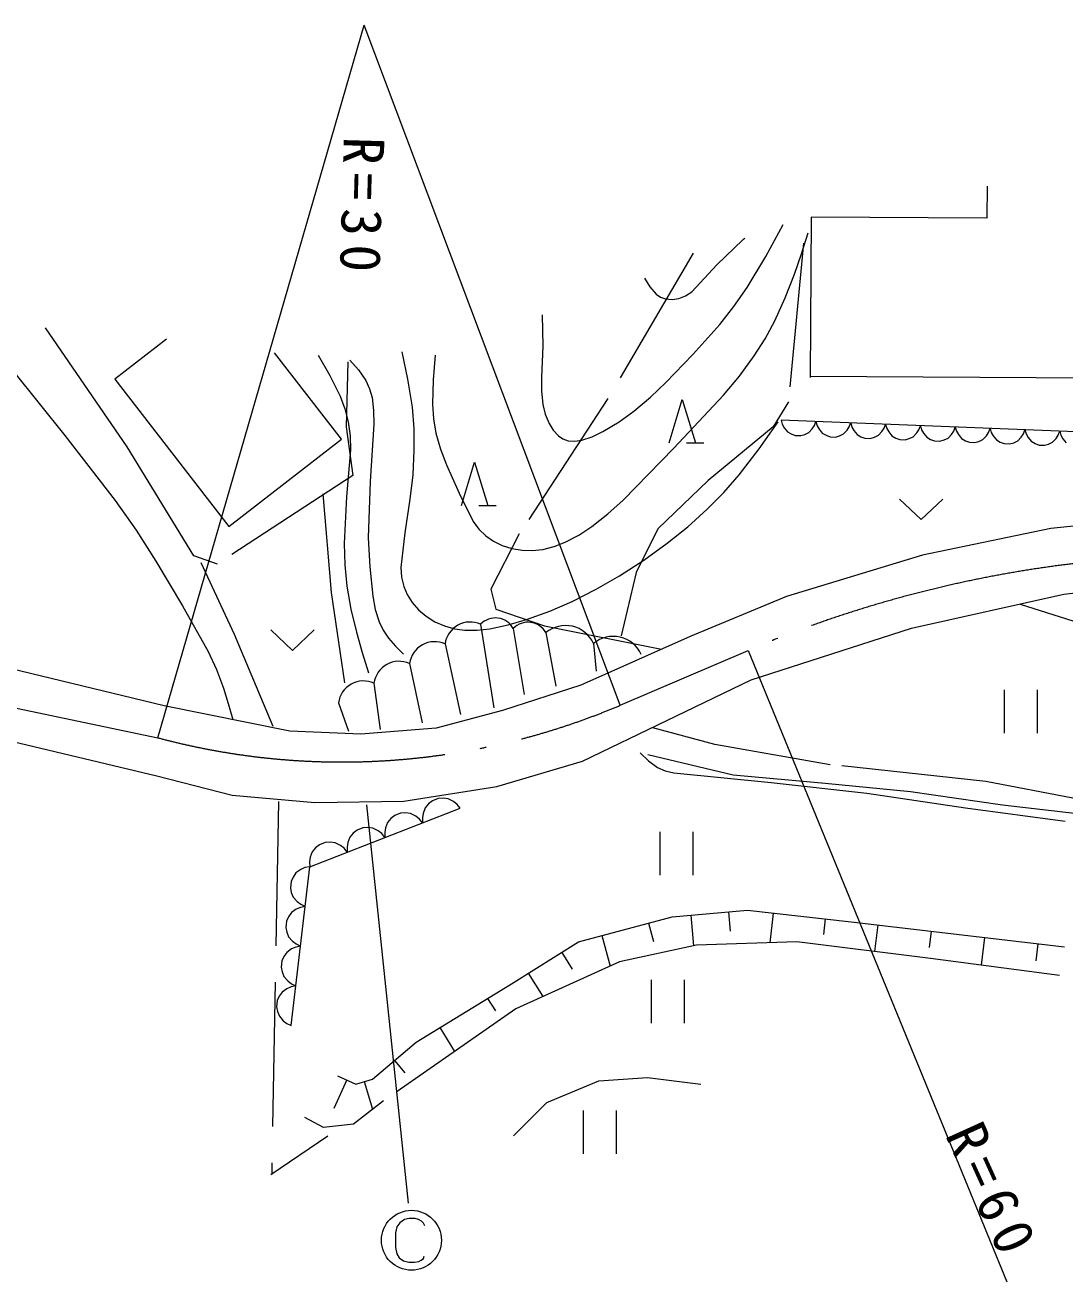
# Model space of a CAD drawing. Units: millimetres, scale not verified. Extents: x -625 to 685582, y -625 to 364232.
# Drawn here: x 130250 to 173395, y 254891 to 307063 of the extents above; entities that cross this region are included whole.
import ezdxf

# ---------------------------------------------------------------- set-up
doc = ezdxf.new("R2010")
doc.units = ezdxf.units.MM
doc.header["$LTSCALE"] = 1000
for name, pattern in [('DASHED', [7.5, 6, -1.5]), ('DASHED_SPACED', [12, 6, -6]), ('LONG_DASHED_DOTTED', [15.25, 12, -1.5, 0.25, -1.5])]:
    doc.linetypes.add(name, pattern=pattern)
doc.layers.add('S-SUV', color=7, linetype='Continuous', lineweight=13)
doc.styles.add('ＭＳ ゴシック', font='')
doc.styles.get('ＭＳ ゴシック').set_extended_font_data('MS Gothic')

msp = doc.modelspace()

# ---------------------------------------------------------------- linework, layer by layer
at = {"layer": 'S-SUV'}
for p, q in [((135763, 277476), (144316, 307063)), ((154947, 278828), (144316, 307063)), ((170166, 300378), (170158, 299052)), ((162864, 299092), (162827, 292429)), ((170158, 299052), (162864, 299092)), ((160980, 297460), (161706, 298782)), ((162465, 297574), (162747, 298435)), ((158960, 297107), (160031, 298153)), ((160031, 298153), (160067, 298186)), ((160067, 298186), (160110, 298226)), ((160208, 296177), (160980, 297460)), ((162173, 296730), (162465, 297574)), ((157909, 295995), (158960, 297107)), ((155945, 296560), (156169, 296203)), ((161793, 295740), (162173, 296730)), ((156169, 296203), (156432, 295896)), ((156432, 295896), (156612, 295770)), ((157373, 295719), (157652, 295829)), ((157652, 295829), (157909, 295995)), ((159662, 295387), (160208, 296177)), ((156612, 295770), (156830, 295694)), ((156830, 295694), (157101, 295675)), ((157101, 295675), (157373, 295719)), ((159072, 294635), (159662, 295387)), ((161363, 294788), (161793, 295740)), ((151711, 295033), (151727, 293737)), ((160962, 294045), (161363, 294788)), ((157958, 293396), (159072, 294635)), ((136122, 294031), (133968, 292364)), ((151727, 293737), (151683, 292433)), ((160508, 293331), (160962, 294045)), ((143380, 289872), (140601, 293463)), ((142410, 293367), (142895, 292522)), ((145880, 293506), (146123, 292361)), ((147268, 293367), (147181, 292341)), ((156834, 292233), (157958, 293396)), ((159892, 292493), (160508, 293331)), ((143728, 293159), (144084, 292755)), ((144084, 292755), (144390, 292317)), ((129770, 292679), (131904, 290023)), ((133968, 292364), (138699, 286250)), ((142895, 292522), (143319, 291664)), ((144390, 292317), (144546, 291971)), ((146123, 292361), (146306, 291206)), ((147181, 292341), (147155, 291328)), ((151683, 292433), (151678, 291876)), ((156201, 291620), (156834, 292233)), ((159234, 291699), (159892, 292493)), ((162827, 292484), (183272, 292373)), ((143319, 291664), (143517, 291138)), ((144546, 291971), (144646, 291601)), ((151678, 291876), (151734, 291318)), ((157167, 289495), (159234, 291699)), ((143517, 291138), (143659, 290591)), ((144646, 291601), (144712, 291061)), ((146306, 291206), (146376, 290317)), ((147155, 291328), (147195, 290717)), ((151734, 291318), (151833, 290919)), ((155507, 291032), (156201, 291620)), ((156969, 289720), (157518, 291516)), ((157518, 291516), (158067, 289720)), ((144712, 291061), (144719, 290492)), ((147195, 290717), (147295, 290120)), ((151833, 290919), (151995, 290525)), ((154898, 290597), (155507, 291032)), ((177518, 290036), (161622, 290660)), ((161622, 290660), (161670, 290492)), ((163003, 290440), (163067, 290604)), ((163067, 290604), (163115, 290435)), ((143659, 290591), (143732, 290020)), ((144719, 290492), (144568, 288114)), ((146376, 290317), (146386, 289415)), ((147295, 290120), (147485, 289460)), ((151995, 290525), (152165, 290248)), ((152165, 290248), (152377, 290014)), ((153781, 289976), (154220, 290189)), ((154220, 290189), (154898, 290597)), ((160711, 289469), (161498, 290591)), ((161670, 290492), (161751, 290348)), ((161751, 290348), (161886, 290183)), ((161886, 290183), (162041, 290090)), ((162041, 290090), (162209, 290029)), ((162605, 290068), (162767, 290149)), ((162767, 290149), (162914, 290302)), ((162914, 290302), (163003, 290440)), ((163115, 290435), (163196, 290291)), ((163196, 290291), (163331, 290126)), ((163331, 290126), (163486, 290034)), ((164050, 290011), (164212, 290092)), ((164212, 290092), (164360, 290245)), ((164360, 290245), (164448, 290383)), ((164448, 290383), (164512, 290547)), ((164512, 290547), (164560, 290378)), ((164560, 290378), (164641, 290234)), ((164641, 290234), (164776, 290070)), ((165657, 290035), (165805, 290188)), ((165805, 290188), (165893, 290326)), ((165893, 290326), (165958, 290490)), ((165958, 290490), (166005, 290322)), ((166005, 290322), (166086, 290177)), ((166086, 290177), (166221, 290013)), ((167102, 289978), (167250, 290132)), ((167250, 290132), (167338, 290269)), ((167338, 290269), (167403, 290433)), ((167403, 290433), (167450, 290265)), ((167450, 290265), (167531, 290121)), ((167531, 290121), (167666, 289956)), ((168695, 290075), (168783, 290213)), ((168783, 290213), (168848, 290376)), ((168848, 290376), (168895, 290208)), ((168895, 290208), (168976, 290064)), ((170140, 290018), (170228, 290156)), ((170228, 290156), (170293, 290320)), ((170293, 290320), (170340, 290151)), ((170340, 290151), (170421, 290007)), ((171585, 289961), (171673, 290099)), ((171673, 290099), (171738, 290263)), ((171738, 290263), (171785, 290095)), ((171785, 290095), (171867, 289950)), ((173118, 290042), (173183, 290206)), ((173183, 290206), (173230, 290038)), ((131904, 290023), (133991, 287328)), ((138699, 286250), (143380, 289872)), ((143732, 290020), (143746, 289436)), ((152377, 290014), (152568, 289884)), ((152568, 289884), (152787, 289809)), ((152787, 289809), (153062, 289791)), ((153062, 289791), (153355, 289834)), ((153355, 289834), (153781, 289976)), ((157693, 289720), (158413, 289720)), ((162209, 290029), (162433, 290021)), ((162433, 290021), (162605, 290068)), ((163486, 290034), (163654, 289973)), ((163654, 289973), (163878, 289964)), ((163878, 289964), (164050, 290011)), ((164776, 290070), (164932, 289977)), ((164932, 289977), (165099, 289916)), ((165099, 289916), (165323, 289907)), ((165323, 289907), (165495, 289955)), ((165495, 289955), (165657, 290035)), ((166221, 290013), (166377, 289920)), ((166377, 289920), (166544, 289859)), ((166544, 289859), (166768, 289850)), ((166768, 289850), (166940, 289898)), ((166940, 289898), (167102, 289978)), ((167666, 289956), (167822, 289863)), ((167822, 289863), (167989, 289802)), ((167989, 289802), (168213, 289793)), ((168213, 289793), (168385, 289841)), ((168385, 289841), (168548, 289921)), ((168548, 289921), (168695, 290075)), ((168976, 290064), (169111, 289899)), ((169111, 289899), (169267, 289806)), ((169267, 289806), (169434, 289745)), ((169434, 289745), (169658, 289737)), ((169658, 289737), (169830, 289784)), ((169830, 289784), (169993, 289865)), ((169993, 289865), (170140, 290018)), ((170421, 290007), (170556, 289843)), ((170556, 289843), (170712, 289750)), ((170712, 289750), (170879, 289689)), ((170879, 289689), (171103, 289680)), ((171103, 289680), (171275, 289727)), ((171275, 289727), (171438, 289808)), ((171438, 289808), (171585, 289961)), ((171867, 289950), (172001, 289786)), ((172001, 289786), (172157, 289693)), ((172157, 289693), (172324, 289632)), ((172324, 289632), (172548, 289623)), ((172548, 289623), (172720, 289671)), ((172720, 289671), (172883, 289751)), ((172883, 289751), (173030, 289904)), ((173030, 289904), (173118, 290042)), ((173230, 290038), (173312, 289893)), ((173312, 289893), (173446, 289729)), ((143746, 289436), (143585, 287486)), ((146386, 289415), (146332, 288398)), ((147485, 289460), (147736, 288810)), ((155063, 287340), (157167, 289495)), ((159886, 288391), (160711, 289469)), ((147736, 288810), (148261, 287629)), ((148351, 287123), (148900, 288919)), ((148900, 288919), (149449, 287123)), ((144568, 288114), (144479, 285782)), ((146332, 288398), (146219, 287387)), ((159240, 287655), (159886, 288391)), ((143585, 287486), (143485, 285543)), ((148261, 287629), (148846, 286462)), ((158557, 286967), (159240, 287655)), ((133991, 287328), (134857, 286092)), ((146219, 287387), (146002, 285987)), ((149076, 287123), (149796, 287123)), ((154433, 286773), (155063, 287340)), ((157743, 286238), (158557, 286967)), ((166534, 287384), (167434, 286533)), ((166534, 287384), (167434, 286533)), ((167434, 286533), (168334, 287384)), ((167434, 286533), (168334, 287384)), ((148846, 286462), (149081, 286144)), ((153762, 286249), (154433, 286773)), ((178646, 286774), (172819, 286161)), ((134857, 286092), (135676, 284817)), ((146002, 285987), (145840, 284542)), ((149081, 286144), (149366, 285858)), ((153222, 285896), (153762, 286249)), ((156891, 285555), (157743, 286238)), ((172819, 286161), (167483, 285057)), ((143485, 285543), (143512, 284657)), ((144479, 285782), (144551, 284576)), ((149366, 285858), (149686, 285636)), ((149686, 285636), (150043, 285462)), ((150043, 285462), (150444, 285333)), ((151726, 285299), (152202, 285422)), ((152202, 285422), (152663, 285603)), ((152663, 285603), (153222, 285896)), ((155918, 284854), (156891, 285555)), ((150444, 285333), (150870, 285261)), ((150870, 285261), (151297, 285249)), ((151297, 285249), (151726, 285299)), ((167483, 285057), (161840, 283340)), ((135676, 284817), (136787, 282956)), ((143512, 284657), (143600, 283779)), ((144551, 284576), (144685, 283351)), ((145840, 284542), (145869, 284146)), ((154913, 284205), (155918, 284854)), ((145869, 284146), (145959, 283760)), ((153945, 283642), (154913, 284205)), ((173354, 283436), (179610, 284172)), ((143600, 283779), (143770, 282821)), ((144685, 283351), (144782, 282809)), ((145959, 283760), (146103, 283424)), ((146103, 283424), (146309, 283100)), ((152948, 283133), (153945, 283642)), ((161840, 283340), (157852, 281684)), ((167036, 282025), (173354, 283436)), ((136787, 282956), (137848, 281060)), ((143770, 282821), (144003, 281860)), ((144782, 282809), (144935, 282294)), ((146309, 283100), (146577, 282793)), ((146577, 282793), (146895, 282522)), ((152017, 282736), (152948, 283133)), ((144935, 282294), (145102, 281940)), ((146895, 282522), (147255, 282296)), ((147255, 282296), (147650, 282122)), ((150294, 282167), (151055, 282392)), ((151055, 282392), (152017, 282736)), ((140445, 281953), (141345, 281103)), ((141345, 281103), (142245, 281953)), ((144003, 281860), (144240, 281019)), ((145102, 281940), (145322, 281614)), ((147650, 282122), (148063, 282005)), ((148063, 282005), (148490, 281946)), ((148490, 281946), (149009, 281945)), ((149009, 281945), (149536, 282004)), ((149151, 282192), (149706, 278721)), ((149536, 282004), (150294, 282167)), ((150504, 282019), (150956, 279277)), ((151858, 281845), (152274, 279624)), ((160372, 279878), (167036, 282025)), ((145322, 281614), (145619, 281275)), ((145619, 281275), (145950, 280943)), ((147676, 281376), (148318, 278444)), ((157852, 281684), (153313, 279659)), ((153836, 281394), (153940, 280249)), ((137848, 281060), (138188, 280317)), ((144240, 281019), (144492, 280179)), ((160252, 281103), (170986, 254891)), ((136016, 278801), (129209, 280457)), ((138188, 280317), (138476, 279544)), ((146201, 280561), (146721, 278097)), ((144726, 279745), (144986, 277819)), ((153313, 279659), (150062, 278617)), ((153380, 276505), (160372, 279878)), ((138476, 279544), (138679, 278898)), ((170873, 279475), (170873, 277675)), ((172254, 277675), (172254, 279475)), ((141230, 277758), (136016, 278801)), ((138679, 278898), (138870, 278236)), ((143251, 278930), (143667, 277750)), ((150062, 278617), (147302, 277881)), ((144174, 277635), (141230, 277758)), ((147302, 277881), (144174, 277635)), ((128784, 277548), (135715, 275892)), ((155772, 276847), (156118, 276518)), ((156118, 276518), (156493, 276246)), ((149822, 275462), (153380, 276505)), ((156493, 276246), (156815, 276107)), ((156815, 276107), (157174, 276020)), ((157174, 276020), (161201, 275625)), ((135715, 275892), (138843, 275094)), ((161201, 275625), (165173, 275177)), ((138843, 275094), (142278, 274788)), ((145958, 274849), (149822, 275462)), ((147390, 274956), (147148, 274862)), ((147596, 274969), (147390, 274956)), ((147805, 274942), (147596, 274969)), ((165173, 275177), (169278, 274571)), ((142058, 272127), (148305, 274557)), ((142278, 274788), (145958, 274849)), ((144409, 274696), (146144, 258153)), ((146852, 274571), (146766, 274340)), ((146987, 274732), (146852, 274571)), ((147148, 274862), (146987, 274732)), ((148024, 274829), (147805, 274942)), ((148177, 274714), (148024, 274829)), ((148305, 274557), (148177, 274714)), ((169278, 274571), (173414, 274022)), ((145290, 273964), (145205, 273733)), ((145425, 274125), (145290, 273964)), ((145586, 274255), (145425, 274125)), ((145828, 274349), (145586, 274255)), ((146035, 274361), (145828, 274349)), ((146243, 274335), (146035, 274361)), ((146462, 274222), (146243, 274335)), ((146615, 274106), (146462, 274222)), ((146743, 273949), (146615, 274106)), ((146766, 274340), (146736, 274153)), ((146736, 274153), (146743, 273949)), ((143864, 273517), (143728, 273357)), ((144024, 273647), (143864, 273517)), ((144267, 273741), (144024, 273647)), ((144473, 273754), (144267, 273741)), ((144681, 273727), (144473, 273754)), ((144900, 273615), (144681, 273727)), ((145053, 273499), (144900, 273615)), ((145181, 273342), (145053, 273499)), ((145205, 273733), (145174, 273546)), ((145174, 273546), (145181, 273342)), ((156589, 273572), (156589, 271772)), ((157970, 271772), (157970, 273572)), ((142302, 272910), (142167, 272749)), ((142463, 273040), (142302, 272910)), ((142705, 273134), (142463, 273040)), ((142911, 273147), (142705, 273134)), ((143119, 273120), (142911, 273147)), ((143338, 273007), (143119, 273120)), ((143491, 272891), (143338, 273007)), ((143620, 272735), (143491, 272891)), ((143643, 273126), (143612, 272939)), ((143612, 272939), (143620, 272735)), ((143728, 273357), (143643, 273126)), ((142081, 272518), (142051, 272331)), ((142167, 272749), (142081, 272518)), ((141294, 265533), (142058, 272127)), ((141489, 271867), (141369, 271697)), ((141689, 272007), (141489, 271867)), ((141861, 272087), (141689, 272007)), ((142058, 272127), (141861, 272087)), ((142051, 272331), (142058, 272127)), ((141285, 271511), (141255, 271255)), ((141369, 271697), (141285, 271511)), ((141255, 271255), (141295, 271055)), ((141295, 271055), (141373, 270862)), ((141373, 270862), (141535, 270680)), ((141498, 270359), (141298, 270219)), ((141670, 270439), (141498, 270359)), ((141535, 270680), (141685, 270567)), ((141867, 270479), (141670, 270439)), ((141685, 270567), (141867, 270479)), ((157096, 270045), (160219, 270323)), ((159439, 270253), (159510, 269449)), ((160219, 270323), (164523, 269837)), ((141094, 269862), (141064, 269607)), ((141178, 270049), (141094, 269862)), ((141298, 270219), (141178, 270049)), ((153209, 269004), (157096, 270045)), ((156124, 269785), (156329, 269019)), ((157877, 270114), (157990, 268840)), ((161295, 270201), (161156, 268967)), ((163447, 269958), (163374, 269306)), ((164523, 269837), (173376, 268795)), ((141064, 269607), (141104, 269406)), ((141104, 269406), (141182, 269213)), ((141182, 269213), (141344, 269031)), ((154181, 269264), (154521, 267994)), ((165630, 269706), (165500, 268600)), ((167843, 269446), (167764, 268773)), ((141307, 268710), (141107, 268570)), ((141479, 268790), (141307, 268710)), ((141344, 269031), (141494, 268918)), ((141676, 268830), (141479, 268790)), ((141494, 268918), (141676, 268830)), ((150432, 267268), (153209, 269004)), ((170056, 269186), (169921, 268037)), ((172269, 268926), (172186, 268220)), ((140903, 268214), (140873, 267958)), ((140987, 268400), (140903, 268214)), ((141107, 268570), (140987, 268400)), ((152515, 268570), (152948, 267876)), ((140873, 267958), (140913, 267757)), ((140913, 267757), (140991, 267565)), ((151126, 267702), (151731, 266734)), ((140991, 267565), (141154, 267383)), ((141288, 267142), (141116, 267061)), ((141154, 267383), (141303, 267270)), ((141485, 267182), (141288, 267142)), ((141303, 267270), (141485, 267182)), ((146476, 264839), (150432, 267268)), ((156234, 267433), (156234, 265633)), ((157616, 265633), (157616, 267433)), ((140796, 266752), (140712, 266565)), ((140916, 266922), (140796, 266752)), ((141116, 267061), (140916, 266922)), ((149443, 266661), (149765, 266138)), ((140712, 266565), (140683, 266310)), ((140683, 266310), (140722, 266109)), ((140722, 266109), (140800, 265916)), ((140800, 265916), (140963, 265734)), ((140963, 265734), (141112, 265621)), ((141112, 265621), (141294, 265533)), ((147465, 265446), (148070, 264460)), ((144671, 263312), (146476, 264839)), ((145573, 264075), (146006, 263564)), ((143595, 263277), (143058, 262095)), ((143213, 263451), (143977, 263104)), ((143977, 263104), (144671, 263312)), ((144324, 263208), (144670, 262055)), ((153401, 262003), (153401, 260203)), ((154783, 260203), (154783, 262003)), ((145793, 257348), (145674, 257173)), ((145993, 257486), (145793, 257348)), ((146186, 257523), (145993, 257486)), ((146430, 257523), (146186, 257523)), ((146574, 257486), (146430, 257523)), ((146693, 257417), (146574, 257486)), ((146780, 257330), (146693, 257417)), ((146830, 257211), (146780, 257330)), ((145674, 257173), (145624, 256923)), ((145624, 256923), (145624, 256311)), ((145624, 256311), (145674, 256048)), ((145674, 256048), (145768, 255892)), ((145768, 255892), (145949, 255761)), ((145949, 255761), (146174, 255711)), ((146174, 255711), (146411, 255711)), ((146411, 255711), (146593, 255730)), ((146593, 255730), (146686, 255786)), ((146686, 255786), (146774, 255867)), ((146774, 255867), (146811, 255955))]:
    msp.add_line(p, q, dxfattribs=at)
at = {"layer": 'S-SUV', "linetype": 'DASHED'}
for p, q in [((162546, 298018), (161921, 291424)), ((157975, 297602), (154435, 291563)), ((134479, 289550), (130731, 295033)), ((143641, 293090), (143572, 290383)), ((154435, 291563), (150756, 285940)), ((161921, 291424), (161297, 290383)), ((143572, 290383), (143850, 288370)), ((161297, 290383), (158590, 288162)), ((137255, 285038), (134479, 289550)), ((143850, 288370), (138227, 284691)), ((158590, 288162), (156507, 286149)), ((142600, 287606), (142947, 283511)), ((150756, 285940), (149576, 283650)), ((156507, 286149), (155605, 284344)), ((138227, 284691), (137255, 285038)), ((137537, 284760), (138925, 281776)), ((155605, 284344), (154980, 281706)), ((142947, 283511), (143503, 279763)), ((149576, 283650), (149784, 282817)), ((149784, 282817), (151797, 282123)), ((171542, 283031), (175457, 281776)), ((138925, 281776), (140522, 277958)), ((151797, 282123), (156656, 281151)), ((158867, 277194), (156299, 277888)), ((163657, 276361), (158867, 277194)), ((156091, 276778), (159631, 275945)), ((170112, 275667), (163657, 276361)), ((159631, 275945), (163448, 275598)), ((163448, 275598), (166988, 275251)), ((173721, 274973), (170112, 275667)), ((166988, 275251), (170806, 274696)), ((140760, 274834), (140483, 259355)), ((170806, 274696), (173791, 274348)), ((151905, 262340), (154057, 263242)), ((154057, 263242), (156070, 263381)), ((156070, 263381), (158291, 263104)), ((150517, 260952), (151905, 262340)), ((140448, 259355), (142808, 260952))]:
    msp.add_line(p, q, dxfattribs=at)
at = {"layer": 'S-SUV', "linetype": 'LONG_DASHED_DOTTED'}
for p, q in [((154947, 278828), (160252, 281103)), ((125181, 279693), (135763, 277476))]:
    msp.add_line(p, q, dxfattribs=at)
at = {"layer": 'S-SUV', "linetype": 'DASHED_SPACED'}
for p, q in [((158105, 268865), (154912, 268171)), ((162270, 269004), (158105, 268865)), ((167823, 268310), (162270, 269004)), ((154912, 268171), (150609, 266227)), ((173168, 267615), (167823, 268310)), ((150609, 266227), (145125, 262410)), ((145125, 262410), (143876, 261438)), ((142626, 261299), (141863, 261715)), ((143876, 261438), (142626, 261299))]:
    msp.add_line(p, q, dxfattribs=at)
at = {"layer": 'S-SUV'}
msp.add_circle((146280, 256617), 1244, dxfattribs=at)
at = {"layer": 'S-SUV', "linetype": 'LONG_DASHED_DOTTED'}
for centre, radius, start, end in [((179676, 235425), 49636, 95.9224, 113.0367), ((143391, 306026), 29552, 255.0419, 293.0201)]:
    msp.add_arc(centre, radius, start, end, dxfattribs=at)
at = {"layer": 'S-SUV'}
for centre, radius, start, end in [((148719, 281231), 1053, 65.8099, 172.0701), ((149763, 281598), 853, 29.5641, 135.8243), ((151116, 281424), 853, 29.5641, 135.8243), ((152674, 280860), 1279, 24.6804, 129.6242), ((147244, 280416), 1053, 65.8099, 172.0701), ((154652, 280408), 1279, 24.6804, 129.6242), ((145769, 279600), 1053, 65.8099, 172.0701), ((144294, 278784), 1053, 65.8099, 172.0701)]:
    msp.add_arc(centre, radius, start, end, dxfattribs=at)

# ---------------------------------------------------------------- texts
at = {"layer": 'S-SUV', "char_height": 1686, "attachment_point": 7, "style": 'ＭＳ ゴシック'}
for s, insert, rotation in [('\\T1.3;R=30', (143448, 302453), 268.4), ('\\T1.3;R=60', (168380, 260994), 294.4)]:
    msp.add_mtext(s, dxfattribs=dict(at, insert=insert, rotation=rotation))

doc.saveas('drawing.dxf')
